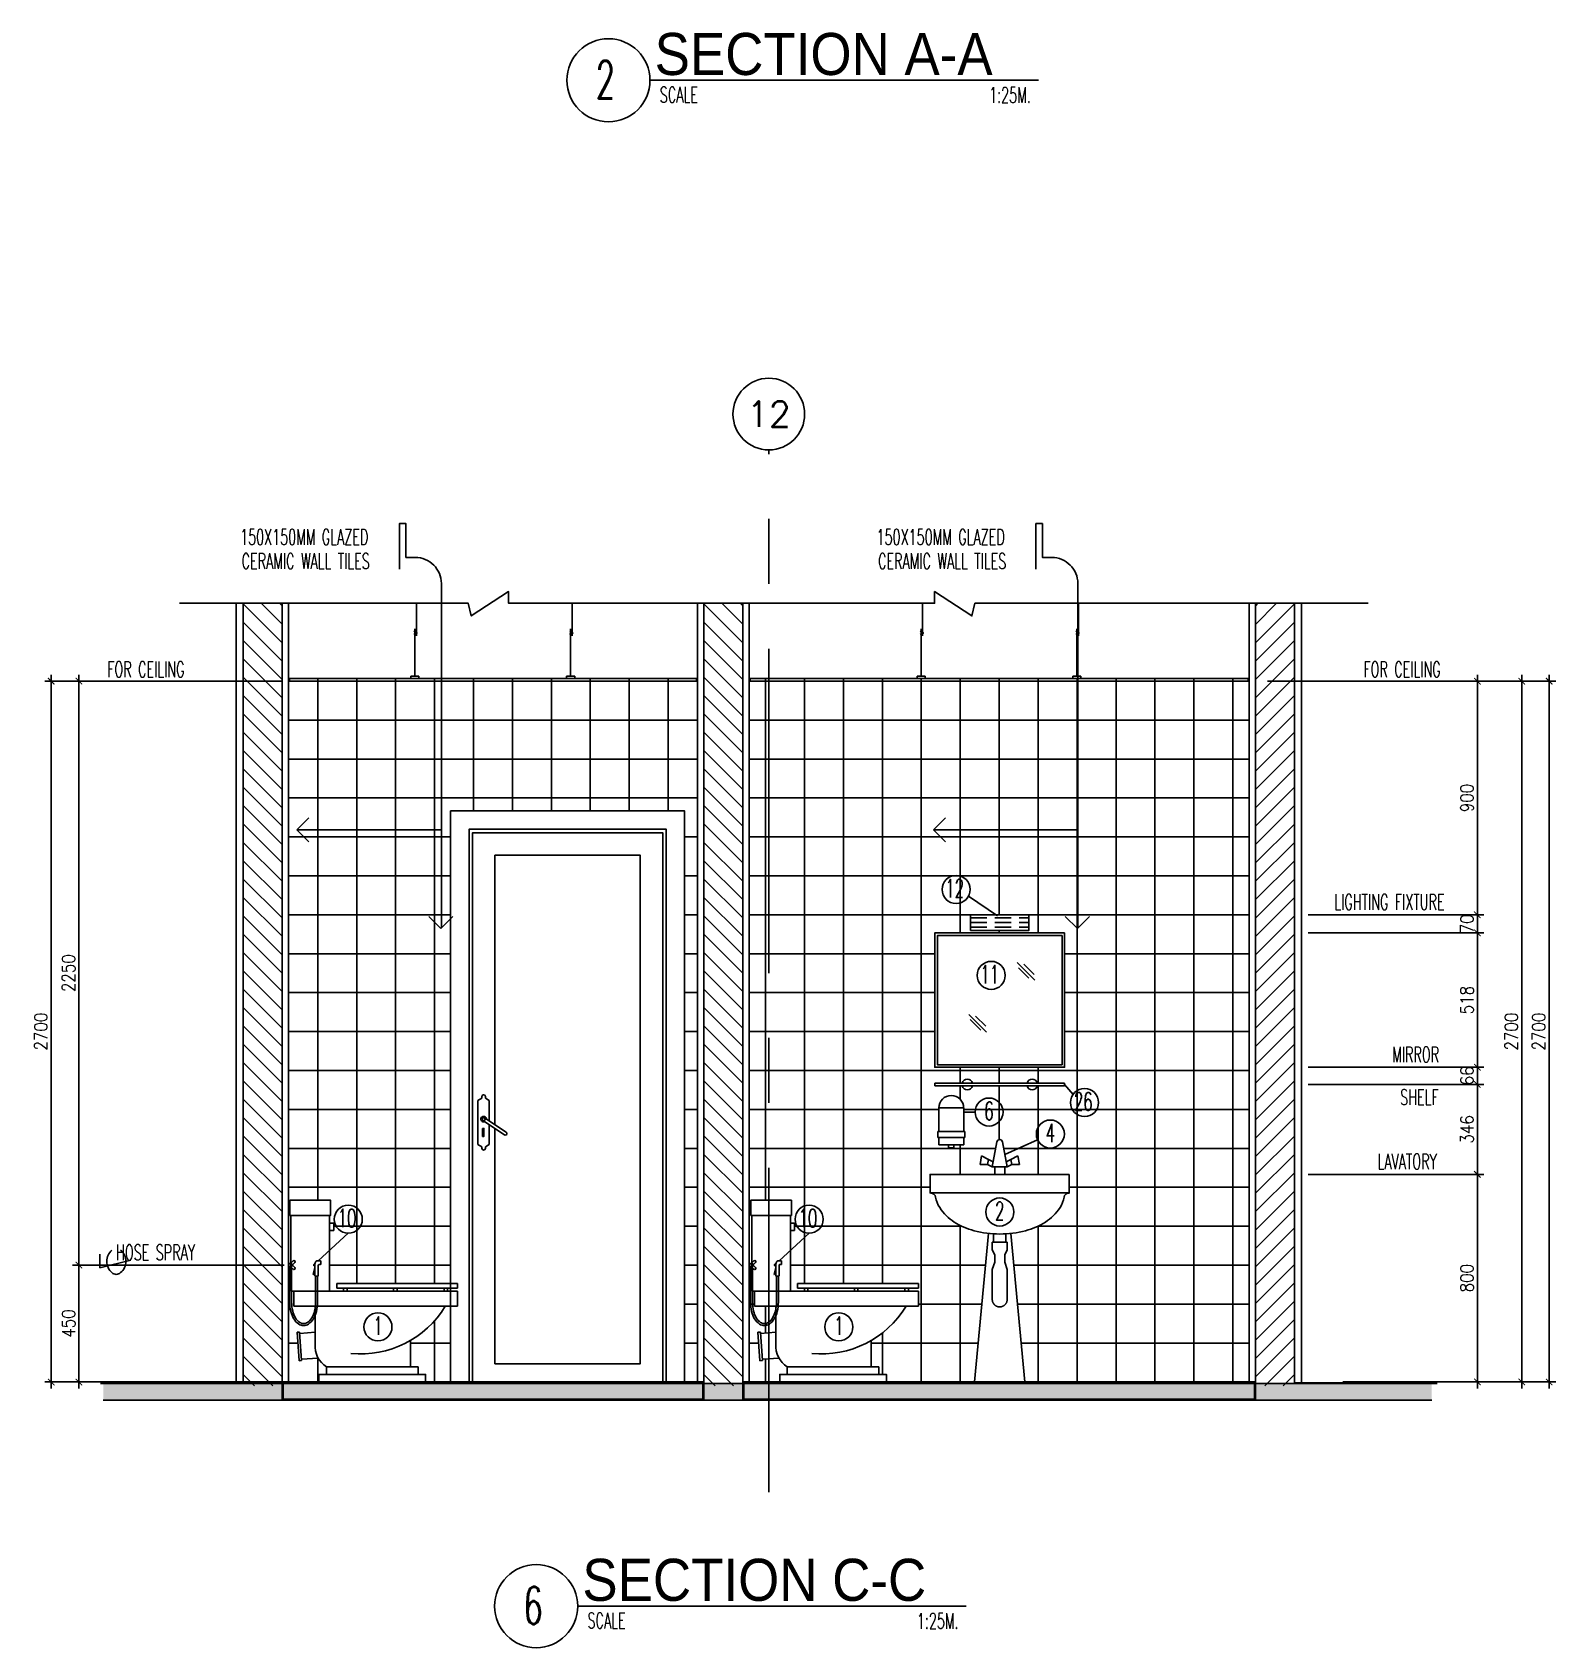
# Model space of a CAD drawing. Extents: x -263967 to -235090, y 196485 to 216410.
# Drawn here: x -256601 to -250733, y 204217 to 210441 of the extents above; entities that cross this region are included whole.
import ezdxf
from ezdxf.enums import TextEntityAlignment as Align

# ---------------------------------------------------------------- set-up
doc = ezdxf.new("R2010")
doc.units = 0
doc.header["$LTSCALE"] = 500
doc.header["$MEASUREMENT"] = 0
doc.linetypes.add('CENTERX2', pattern=[4, 2.5, -0.5, 0.5, -0.5])
doc.linetypes.add('HIDDEN2', pattern=[0.1875, 0.125, -0.0625])
doc.layers.get('0').update_dxf_attribs({"linetype": 'CONTINUOUS'})
doc.layers.get('DEFPOINTS').update_dxf_attribs({"linetype": 'CONTINUOUS'})
for name, color, linetype in [('ARCDIMR', 4, 'CONTINUOUS'), ('AX-CR', 2, 'CONTINUOUS'), ('AX-TXT', 2, 'CONTINUOUS'), ('AXES', 11, 'CENTERX2'), ('Dimout', 4, 'CONTINUOUS'), ('DW', 7, 'CONTINUOUS'), ('ELE', 3, 'CONTINUOUS'), ('ELV', 7, 'CONTINUOUS'), ('FIX', 2, 'CONTINUOUS'), ('HATCH', 8, 'CONTINUOUS'), ('HatchA', 11, 'CONTINUOUS'), ('Plaster', 7, 'CONTINUOUS'), ('SANI', 2, 'CONTINUOUS'), ('Tile', 5, 'CONTINUOUS'), ('TITLE', 1, 'CONTINUOUS'), ('TXT', 2, 'CONTINUOUS'), ('TXT1', 2, 'CONTINUOUS'), ('WALL', 6, 'CONTINUOUS'), ('WallPartition', 2, 'CONTINUOUS'), ('Windows', 9, 'CONTINUOUS')]:
    doc.layers.add(name, color=color, linetype=linetype)
doc.styles.add('DIM', font='simplex.shx', dxfattribs={"width": 0.85})
doc.styles.add('ROMANS', font='romans.shx', dxfattribs={"width": 0.6})
doc.styles.add('TTXT', font='swisse.ttf', dxfattribs={"width": 0.9})
doc.dimstyles.new('DIM1-25', dxfattribs={"dimscale": 25, "dimtxt": 2, "dimasz": 1, "dimexe": 1, "dimexo": 1, "dimgap": 0.6, "dimtad": 1, "dimdec": 0, "dimdsep": 46, "dimtxsty": 'DIM', "dimblk1": 'ARCHTICK', "dimblk2": 'ARCHTICK', "dimsah": 1, "dimcen": 0.09, "dimdle": 1, "dimclrd": 256, "dimclrt": 2, "dimadec": 0, "dimazin": 0, "dimtfac": 1, "dimtdec": 0, "dimtix": 1, "dimtmove": 1, "dimatfit": 3, "dimldrblk": 'ARCHTICK', "dimfxl": 0, "dimtvp": 2, "dimtolj": 1, "dimtzin": 0, "dimarcsym": 0})

# ---------------------------------------------------------------- blocks, each defined once
blk = doc.blocks.new('walling')
at = {"layer": 'ELV'}
blk.add_line((0.1363, -1.1797), (-0.4198, -1.1797), dxfattribs=at)
blk.add_lwpolyline([(-0.025, -0.176), (-0.025, 0), (0, 0), (0, -0.1306), (0.0363, -0.1306, -0.414214), (0.1363, -0.2306), (0.1363, -1.5582)], format="xyb", dxfattribs=at)
at = {"layer": 'WALL'}
for p, q in [((-0.4198, -1.1797), (-0.3736, -1.1334)), ((-0.4198, -1.1797), (-0.3736, -1.2259)), ((0.1345, -1.56), (0.0882, -1.5137)), ((0.1345, -1.56), (0.1808, -1.5137))]:
    blk.add_line(p, q, dxfattribs=at)
at = {"layer": 'TXT', "style": 'ROMANS', "width": 0.6}
for s, p in [('150X150MM GLAZED', (-0.639, -0.0816)), ('CERAMIC WALL TILES', (-0.6331, -0.1746))]:
    blk.add_text(s, height=0.06, dxfattribs=at).set_placement(p)
blk = doc.blocks.new('A$C753C42D5')
at = {"layer": 'SANI', "linetype": 'Continuous'}
for p, q in [((0.1923, 0.8373), (0.1985, 0.8714)), ((0.225, 0.8568), (0.1985, 0.8714)), ((0.2568, 0.9248), (0.2394, 0.8287)), ((0.2968, 0.8287), (0.2793, 0.9248)), ((0.3112, 0.8568), (0.3377, 0.8714)), ((0.3439, 0.8373), (0.3377, 0.8714)), ((0.1923, 0.8373), (0.2215, 0.8373)), ((0.2215, 0.8373), (0.225, 0.8568)), ((0.2394, 0.8287), (0.2215, 0.8373)), ((0.2429, 0.8483), (0.225, 0.8568)), ((0.2968, 0.8287), (0.2394, 0.8287)), ((0.2489, 0.8), (0.2489, 0.8287)), ((0.2872, 0.8), (0.2872, 0.8287)), ((0.2933, 0.8483), (0.3112, 0.8568)), ((0.2968, 0.8287), (0.3147, 0.8373)), ((0.3147, 0.8373), (0.3112, 0.8568)), ((0.3439, 0.8373), (0.3147, 0.8373)), ((0.2252, 0.5724), (0.1713, 0)), ((0.3109, 0.5724), (0.3648, 0))]:
    blk.add_line(p, q, dxfattribs=at)
at = {"layer": 'SANI', "linetype": 'HIDDEN2'}
for p, q in [((0.2441, 0.57), (0.2441, 0.5382)), ((0.292, 0.57), (0.292, 0.5382)), ((0.2968, 0.5382), (0.2394, 0.5382)), ((0.2394, 0.5382), (0.2394, 0.5094)), ((0.2394, 0.5094), (0.2489, 0.4903)), ((0.2872, 0.4903), (0.2968, 0.5094)), ((0.2968, 0.5382), (0.2968, 0.5094)), ((0.2394, 0.4328), (0.2489, 0.4616)), ((0.2489, 0.4903), (0.2489, 0.4616)), ((0.2872, 0.4903), (0.2872, 0.4616)), ((0.2872, 0.4616), (0.2968, 0.4328)), ((0.2394, 0.4328), (0.2394, 0.3179)), ((0.2968, 0.4328), (0.2968, 0.3179))]:
    blk.add_line(p, q, dxfattribs=at)
at = {"layer": 'SANI', "linetype": 'Continuous'}
blk.add_lwpolyline([(0.5362, 0.8), (0.5362, 0.789), (0.5362, 0.7282), (0, 0.7282), (0, 0.789), (0, 0.8)], close=True, dxfattribs=at)
for points in [[(0.5158, 0.7124, -0.107261), (0.5003, 0.6716, -0.107169), (0.4442, 0.6162, -0.077294), (0.3677, 0.5829, -0.06439), (0.2685, 0.57, -0.06439), (0.1694, 0.5829, -0.077294), (0.0929, 0.6162, -0.107169), (0.0368, 0.6716, -0.107938), (0.0212, 0.7126, -0.000994)], [(0.517, 0.7282, -0.000994), (0.517, 0.7278, -0.145509)]]:
    blk.add_lwpolyline(points, format="xyb", dxfattribs=at)
for centre, radius, start, end in [((0.2681, 0.9226), 0.0115, 9.52728, 170.47272), ((0.0024, 0.709), 0.0191, 10.80776, 88.49148), ((0.5347, 0.709), 0.0191, 89.19364, 170.01956)]:
    blk.add_arc(centre, radius, start, end, dxfattribs=at)
at = {"layer": 'SANI', "linetype": 'HIDDEN2'}
blk.add_arc((0.2681, 0.3179), 0.0287, 180, 0, dxfattribs=at)
blk = doc.blocks.new('COMP')
at = {"layer": 'FIX'}
for p, q in [((-0.0411, 0.35), (-0.0411, 0.6416)), ((0.1079, 0.35), (0.1079, 0.6416)), ((-0.0575, 0.6125), (-0.0575, 0.5833)), ((-0.0411, 0.6125), (-0.0575, 0.6125)), ((-0.0575, 0.5833), (-0.0411, 0.5833)), ((-0.5343, 0.3618), (-0.5343, 0.3792)), ((-0.5343, 0.3792), (-0.0685, 0.3792)), ((-0.0685, 0.3792), (-0.0685, 0.3618)), ((-0.5343, 0.3618), (-0.0685, 0.3618)), ((-0.5343, 0.35), (-0.5343, 0.2917)), ((0.1079, 0.35), (-0.5343, 0.35)), ((-0.4959, 0.35), (-0.4959, 0.3618)), ((-0.4825, 0.35), (-0.4825, 0.3618)), ((-0.301, 0.35), (-0.301, 0.3618)), ((-0.2876, 0.35), (-0.2876, 0.3618)), ((-0.1087, 0.35), (-0.1087, 0.3618)), ((-0.0953, 0.35), (-0.0953, 0.3618)), ((0.0971, 0.2917), (0.0971, 0.35)), ((-0.5343, 0.2917), (0.0971, 0.2917)), ((0.0146, 0.1458), (0.0146, 0.2917)), ((0.0146, 0.1914), (0.0738, 0.1873)), ((0.0741, 0.1923), (0.0665, 0.0825)), ((0.0741, 0.1923), (0.0841, 0.1916)), ((0.0841, 0.1916), (0.0765, 0.0818)), ((-0.3528, 0.1603), (-0.3528, 0.0583)), ((0.0027, 0.092), (0.0669, 0.0875)), ((0.0665, 0.0825), (0.0765, 0.0818)), ((-0.382, 0.0583), (-0.0292, 0.0583)), ((-0.382, 0.0292), (-0.382, 0.0583)), ((-0.0292, 0.0583), (-0.0292, 0.0292))]:
    blk.add_line(p, q, dxfattribs=at)
for points in [[(0.1117, 0.6416), (0.1117, 0.7), (-0.0449, 0.7), (-0.0449, 0.6416)], [(0, 0), (0, 0.0292), (-0.4111, 0.0292), (-0.4111, 0)]]:
    blk.add_lwpolyline(points, close=True, dxfattribs=at)
for centre, radius, start, end in [((-0.1594, 0.4916), 0.3837, 211.41144, 275.3446), ((-0.0802, 0.1385), 0.0951, 302.4712, 4.3987)]:
    blk.add_arc(centre, radius, start, end, dxfattribs=at)
blk = doc.blocks.new('_ARCHTICK')
at = {"color": 0, "linetype": 'ByBlock', "const_width": 0.15}
blk.add_lwpolyline([(-0.5, -0.5), (0.5, 0.5)], dxfattribs=at)
blk = doc.blocks.new('*D264')
at = {"layer": 'DEFPOINTS', "color": 0}
for p in [(-256421.9, 205691.4), (-255606.4, 205691.4), (-255614.5, 205241)]:
    blk.add_point(p, dxfattribs=at)
at = {"layer": 'Dimout', "lineweight": -2}
blk.add_line((-256421.9, 205216), (-256421.9, 205716.4), dxfattribs=at)
at = {"layer": 'Dimout', "color": 0, "lineweight": -2}
for p, q in [((-255631.4, 205691.4), (-256446.9, 205691.4)), ((-255639.5, 205241), (-256446.9, 205241))]:
    blk.add_line(p, q, dxfattribs=at)
at = {"layer": 'Dimout', "lineweight": -2, "xscale": 25, "yscale": 25, "zscale": 25}
for p, rotation in [((-256421.9, 205691.4), 90), ((-256421.9, 205241), 270)]:
    blk.add_blockref('_ARCHTICK', p, dxfattribs=dict(at, rotation=rotation))
at = {"layer": 'Dimout', "color": 2, "insert": (-256461.9, 205466.2), "char_height": 50, "attachment_point": 5, "rotation": 90, "style": 'DIM'}
blk.add_mtext('\\A1;450', dxfattribs=at)
blk = doc.blocks.new('*D263')
at = {"layer": 'DEFPOINTS', "color": 0}
for p in [(-256322.9, 207941), (-256528.6, 205241), (-255789.5, 205241)]:
    blk.add_point(p, dxfattribs=at)
at = {"layer": 'Dimout', "color": 0, "lineweight": -2}
for p, q in [((-256347.9, 207941), (-256553.6, 207941)), ((-255814.5, 205241), (-256553.6, 205241))]:
    blk.add_line(p, q, dxfattribs=at)
at = {"layer": 'Dimout', "lineweight": -2}
blk.add_line((-256528.6, 207966), (-256528.6, 205216), dxfattribs=at)
at = {"layer": 'Dimout', "lineweight": -2, "xscale": 25, "yscale": 25, "zscale": 25}
for p, rotation in [((-256528.6, 207941), 90), ((-256528.6, 205241), 270)]:
    blk.add_blockref('_ARCHTICK', p, dxfattribs=dict(at, rotation=rotation))
at = {"layer": 'Dimout', "color": 2, "insert": (-256568.6, 206591), "char_height": 50, "attachment_point": 5, "rotation": 90, "style": 'DIM'}
blk.add_mtext('\\A1;2700', dxfattribs=at)
blk = doc.blocks.new('GAN')
for p, q in [((-0.0212, 0.1644), (-0.0212, 0.29)), ((-0.0155, 0.01), (-0.0155, 0.1918)), ((0, 0.01), (-0.031, 0.01)), ((-0.031, 0.01), (-0.031, 0)), ((0, 0.01), (0, 0))]:
    blk.add_line(p, q)
blk.add_lwpolyline([(-0.0118, 0.184), (-0.024, 0.1754), (-0.0113, 0.1703)])
blk = doc.blocks.new('AXU')
at = {"layer": 'AX-CR'}
blk.add_circle((0, 350), 350, dxfattribs=at)
at = {"layer": 'AX-TXT', "style": 'ROMANS'}
blk.add_attdef('AX', text='', height=250, dxfattribs=at).set_placement((0, 350), align=Align.MIDDLE)
blk = doc.blocks.new('CALO')
for p, q in [((-0.0067, -0.0131), (-0.0219, -0.0221)), ((-0.0219, -0.0221), (-0.0219, -0.1012)), ((-0.0067, -0.0131), (-0.0067, -0.0067)), ((0.0067, -0.0131), (0.0067, -0.0067)), ((0.0067, -0.0131), (0.0219, -0.0221)), ((0.0219, -0.0221), (0.0219, -0.1914)), ((-0.0032, -0.089), (-0.0871, -0.1441)), ((0.0036, -0.0994), (-0.0803, -0.1545)), ((-0.0219, -0.1161), (-0.0219, -0.1914)), ((-0.0067, -0.2004), (-0.0219, -0.1914)), ((-0.0067, -0.2004), (-0.0067, -0.2067)), ((0.0067, -0.2004), (0.0219, -0.1914)), ((0.0067, -0.2004), (0.0067, -0.2067))]:
    blk.add_line(p, q)
blk.add_lwpolyline([(0.004, -0.1297), (-0.0009, -0.1297), (-0.0009, -0.1605), (0.004, -0.1605)], close=True)
blk.add_circle((0, -0.0943), 0.00622)
for centre, radius, start, end in [((0, -0.0067), 0.00674, 0, 180), ((0, -0.0943), 0.0107, 248.65552, 177.92469), ((-0.0837, -0.1493), 0.00621, 123.29011, 303.29011), ((0, -0.2067), 0.00674, 180, 0)]:
    blk.add_arc(centre, radius, start, end)
blk = doc.blocks.new('A$C03B742BD')
at = {"layer": 'SANI'}
for p, q in [((0.003, 0.25), (0.01, 0.25)), ((0.1155, 0.2404), (0.1067, 0.2492)), ((0, 0.238), (0, 0.247)), ((0.003, 0.235), (0.007, 0.235)), ((0.01, 0.192), (0.01, 0.232)), ((0.012, 0.19), (0.0205, 0.19)), ((0.0225, 0.192), (0.0225, 0.2375)), ((0.0225, 0.221), (0.0291, 0.197)), ((0.0225, 0.2172), (0.0282, 0.1967)), ((0.1091, 0.234), (0.1003, 0.2428)), ((0.1091, 0.2324), (0.1003, 0.2237)), ((0.1155, 0.2261), (0.1067, 0.2173))]:
    blk.add_line(p, q, dxfattribs=at)
for points in [[(0.12, 0.2271), (0.12, 0.09, -0.060702), (0.1156, 0.0539, -0.074102), (0.1043, 0.0264, -0.106911), (0.0852, 0.0059, -0.152771), (0.0663, 0, -0.152771), (0.0473, 0.0059, -0.106911), (0.0282, 0.0264, -0.074102), (0.0169, 0.0539, -0.060702), (0.0125, 0.09), (0.0125, 0.19)], [(0.1125, 0.2231), (0.1125, 0.09, -0.060702), (0.1083, 0.0557, -0.074102), (0.0978, 0.0302, -0.106911), (0.0809, 0.0121, -0.152771), (0.0663, 0.0075, -0.152771), (0.0516, 0.0121, -0.106911), (0.0347, 0.0302, -0.074102), (0.0242, 0.0557, -0.060702), (0.02, 0.09), (0.02, 0.19)], [(0.0225, 0.2283, 0.064258), (0.0248, 0.2292, 0.106392), (0.0269, 0.2311, 0.159292), (0.0277, 0.2335, 0.159292), (0.0269, 0.236, 0.106392), (0.0248, 0.2379, 0.066222), (0.0224, 0.2388, 0.057624)], [(0.0225, 0.2303, 0.046557), (0.0238, 0.2309, 0.106392), (0.0253, 0.2323, 0.159292), (0.0257, 0.2335, 0.159292), (0.0253, 0.2348, 0.106392), (0.0238, 0.2362, 0.046557), (0.0225, 0.2367, 0.057624)]]:
    blk.add_lwpolyline(points, format="xyb", dxfattribs=at)
blk.add_circle((0.1163, 0.2332), 0.0072, dxfattribs=at)
for centre, radius, start, end in [((0.003, 0.247), 0.003, 90, 180), ((0.01, 0.2375), 0.0125, 0, 90), ((0.1035, 0.246), 0.0045, 45, 225), ((0.003, 0.238), 0.003, 180, 270), ((0.007, 0.232), 0.003, 0, 90), ((0.012, 0.192), 0.002, 180, 270), ((0.0205, 0.192), 0.002, 270, 0), ((0.0286, 0.1968), 0.0005, 194.53893, 16.23807), ((0.1035, 0.2205), 0.0045, 135, 315)]:
    blk.add_arc(centre, radius, start, end, dxfattribs=at)
blk = doc.blocks.new('SCNTR', base_point=(3632.66, 549.66))
for q in [(3633.89, 554.57), (3636.1, 543.44)]:
    blk.add_line((3631.12, 543.44), q)
for centre, radius, start, end in [((3630.8, 549.38), 1.99, 133.30843, 182.47887), ((3633.47, 547.5), 5.23, 39.48835, 140.51165), ((3630.8, 549.21), 1.99, 177.52113, 226.69157), ((3633.47, 551.09), 5.23, 219.48835, 320.51165)]:
    blk.add_arc(centre, radius, start, end)
blk = doc.blocks.new('*D262')
at = {"layer": 'DEFPOINTS', "color": 0}
for p in [(-256421.9, 207941), (-255614.5, 207941), (-255606.4, 205691.4)]:
    blk.add_point(p, dxfattribs=at)
at = {"layer": 'Dimout', "color": 0, "lineweight": -2}
for p, q in [((-255639.5, 207941), (-256446.9, 207941)), ((-255631.4, 205691.4), (-256446.9, 205691.4))]:
    blk.add_line(p, q, dxfattribs=at)
at = {"layer": 'Dimout', "lineweight": -2}
blk.add_line((-256421.9, 205666.4), (-256421.9, 207966), dxfattribs=at)
at = {"layer": 'Dimout', "lineweight": -2, "xscale": 25, "yscale": 25, "zscale": 25}
for p, rotation in [((-256421.9, 207941), 90), ((-256421.9, 205691.4), 270)]:
    blk.add_blockref('_ARCHTICK', p, dxfattribs=dict(at, rotation=rotation))
at = {"layer": 'Dimout', "color": 2, "insert": (-256461.9, 206816.2), "char_height": 50, "attachment_point": 5, "rotation": 90, "style": 'DIM'}
blk.add_mtext('\\A1;2250', dxfattribs=at)
blk = doc.blocks.new('*D250')
at = {"layer": 'DEFPOINTS', "color": 0}
for p in [(-251712.5, 206041), (-251035.2, 206041), (-251578.2, 205241)]:
    blk.add_point(p, dxfattribs=at)
at = {"layer": 'Dimout', "color": 0, "lineweight": -2}
for p, q in [((-251687.5, 206041), (-251010.2, 206041)), ((-251553.2, 205241), (-251010.2, 205241))]:
    blk.add_line(p, q, dxfattribs=at)
at = {"layer": 'Dimout', "lineweight": -2}
blk.add_line((-251035.2, 205216), (-251035.2, 206066), dxfattribs=at)
at = {"layer": 'Dimout', "lineweight": -2, "xscale": 25, "yscale": 25, "zscale": 25}
for p, rotation in [((-251035.2, 206041), 90), ((-251035.2, 205241), 270)]:
    blk.add_blockref('_ARCHTICK', p, dxfattribs=dict(at, rotation=rotation))
at = {"layer": 'Dimout', "color": 2, "insert": (-251075.2, 205641), "char_height": 50, "attachment_point": 5, "rotation": 90, "style": 'DIM'}
blk.add_mtext('\\A1;800', dxfattribs=at)
blk = doc.blocks.new('*D249')
at = {"layer": 'DEFPOINTS', "color": 0}
for p in [(-250864.3, 207941), (-250864.3, 205241), (-250758.5, 205241)]:
    blk.add_point(p, dxfattribs=at)
at = {"layer": 'Dimout', "color": 0, "lineweight": -2}
for p, q in [((-250839.3, 207941), (-250733.5, 207941)), ((-250839.3, 205241), (-250733.5, 205241))]:
    blk.add_line(p, q, dxfattribs=at)
at = {"layer": 'Dimout', "lineweight": -2}
blk.add_line((-250758.5, 207966), (-250758.5, 205216), dxfattribs=at)
at = {"layer": 'Dimout', "lineweight": -2, "xscale": 25, "yscale": 25, "zscale": 25}
for p, rotation in [((-250758.5, 207941), 90), ((-250758.5, 205241), 270)]:
    blk.add_blockref('_ARCHTICK', p, dxfattribs=dict(at, rotation=rotation))
at = {"layer": 'Dimout', "color": 2, "insert": (-250798.5, 206591), "char_height": 50, "attachment_point": 5, "rotation": 90, "style": 'DIM'}
blk.add_mtext('\\A1;2700', dxfattribs=at)
blk = doc.blocks.new('*D248')
at = {"layer": 'DEFPOINTS', "color": 0}
for p in [(-251868.6, 207941), (-250864.3, 207941), (-251578.2, 205241)]:
    blk.add_point(p, dxfattribs=at)
at = {"layer": 'Dimout', "color": 0, "lineweight": -2}
for p, q in [((-251843.6, 207941), (-250839.3, 207941)), ((-251553.2, 205241), (-250839.3, 205241))]:
    blk.add_line(p, q, dxfattribs=at)
at = {"layer": 'Dimout', "lineweight": -2}
blk.add_line((-250864.3, 205216), (-250864.3, 207966), dxfattribs=at)
at = {"layer": 'Dimout', "lineweight": -2, "xscale": 25, "yscale": 25, "zscale": 25}
for p, rotation in [((-250864.3, 207941), 90), ((-250864.3, 205241), 270)]:
    blk.add_blockref('_ARCHTICK', p, dxfattribs=dict(at, rotation=rotation))
at = {"layer": 'Dimout', "color": 2, "insert": (-250904.3, 206591), "char_height": 50, "attachment_point": 5, "rotation": 90, "style": 'DIM'}
blk.add_mtext('\\A1;2700', dxfattribs=at)
blk = doc.blocks.new('*D247')
at = {"layer": 'DEFPOINTS', "color": 0}
for p in [(-251712.5, 206971), (-251035.2, 206971), (-251712.5, 206453.3)]:
    blk.add_point(p, dxfattribs=at)
at = {"layer": 'Dimout', "color": 0, "lineweight": -2}
for p, q in [((-251687.5, 206971), (-251010.2, 206971)), ((-251687.5, 206453.3), (-251010.2, 206453.3))]:
    blk.add_line(p, q, dxfattribs=at)
at = {"layer": 'Dimout', "lineweight": -2}
blk.add_line((-251035.2, 206428.3), (-251035.2, 206996), dxfattribs=at)
at = {"layer": 'Dimout', "lineweight": -2, "xscale": 25, "yscale": 25, "zscale": 25}
for p, rotation in [((-251035.2, 206971), 90), ((-251035.2, 206453.3), 270)]:
    blk.add_blockref('_ARCHTICK', p, dxfattribs=dict(at, rotation=rotation))
at = {"layer": 'Dimout', "color": 2, "insert": (-251075.2, 206712.2), "char_height": 50, "attachment_point": 5, "rotation": 90, "style": 'DIM'}
blk.add_mtext('\\A1;518', dxfattribs=at)
blk = doc.blocks.new('*D246')
at = {"layer": 'DEFPOINTS', "color": 0}
for p in [(-251712.5, 206453.3), (-251035.2, 206453.3), (-251712.5, 206387.4)]:
    blk.add_point(p, dxfattribs=at)
at = {"layer": 'Dimout', "color": 0, "lineweight": -2}
for p, q in [((-251687.5, 206453.3), (-251010.2, 206453.3)), ((-251687.5, 206387.4), (-251010.2, 206387.4))]:
    blk.add_line(p, q, dxfattribs=at)
at = {"layer": 'Dimout', "lineweight": -2}
for p, q in [((-251035.2, 206453.3), (-251035.2, 206478.3)), ((-251035.2, 206387.4), (-251035.2, 206453.3)), ((-251035.2, 206387.4), (-251035.2, 206362.4))]:
    blk.add_line(p, q, dxfattribs=at)
at = {"layer": 'Dimout', "lineweight": -2, "xscale": 25, "yscale": 25, "zscale": 25}
for p, rotation in [((-251035.2, 206453.3), 270), ((-251035.2, 206387.4), 90)]:
    blk.add_blockref('_ARCHTICK', p, dxfattribs=dict(at, rotation=rotation))
at = {"layer": 'Dimout', "color": 2, "insert": (-251075.2, 206420.4), "char_height": 50, "attachment_point": 5, "rotation": 90, "style": 'DIM'}
blk.add_mtext('\\A1;66', dxfattribs=at)
blk = doc.blocks.new('*D245')
at = {"layer": 'DEFPOINTS', "color": 0}
for p in [(-251712.5, 206387.4), (-251035.2, 206387.4), (-251712.5, 206041)]:
    blk.add_point(p, dxfattribs=at)
at = {"layer": 'Dimout', "color": 0, "lineweight": -2}
for p, q in [((-251687.5, 206387.4), (-251010.2, 206387.4)), ((-251687.5, 206041), (-251010.2, 206041))]:
    blk.add_line(p, q, dxfattribs=at)
at = {"layer": 'Dimout', "lineweight": -2}
blk.add_line((-251035.2, 206016), (-251035.2, 206412.4), dxfattribs=at)
at = {"layer": 'Dimout', "lineweight": -2, "xscale": 25, "yscale": 25, "zscale": 25}
for p, rotation in [((-251035.2, 206387.4), 90), ((-251035.2, 206041), 270)]:
    blk.add_blockref('_ARCHTICK', p, dxfattribs=dict(at, rotation=rotation))
at = {"layer": 'Dimout', "color": 2, "insert": (-251075.2, 206214.2), "char_height": 50, "attachment_point": 5, "rotation": 90, "style": 'DIM'}
blk.add_mtext('\\A1;346', dxfattribs=at)
blk = doc.blocks.new('*D244')
at = {"layer": 'DEFPOINTS', "color": 0}
for p in [(-251712.5, 207041), (-251035.2, 207041), (-251712.5, 206971)]:
    blk.add_point(p, dxfattribs=at)
at = {"layer": 'Dimout', "lineweight": -2}
for p, q in [((-251035.2, 207041), (-251035.2, 207066)), ((-251035.2, 206971), (-251035.2, 207041)), ((-251035.2, 206971), (-251035.2, 206946))]:
    blk.add_line(p, q, dxfattribs=at)
at = {"layer": 'Dimout', "color": 0, "lineweight": -2}
for p, q in [((-251687.5, 207041), (-251010.2, 207041)), ((-251687.5, 206971), (-251010.2, 206971))]:
    blk.add_line(p, q, dxfattribs=at)
at = {"layer": 'Dimout', "lineweight": -2, "xscale": 25, "yscale": 25, "zscale": 25}
for p, rotation in [((-251035.2, 207041), 270), ((-251035.2, 206971), 90)]:
    blk.add_blockref('_ARCHTICK', p, dxfattribs=dict(at, rotation=rotation))
at = {"layer": 'Dimout', "color": 2, "insert": (-251075.2, 207006), "char_height": 50, "attachment_point": 5, "rotation": 90, "style": 'DIM'}
blk.add_mtext('\\A1;70', dxfattribs=at)
blk = doc.blocks.new('*D243')
at = {"layer": 'DEFPOINTS', "color": 0}
for p in [(-251868.6, 207941), (-251035.2, 207941), (-251712.5, 207041)]:
    blk.add_point(p, dxfattribs=at)
at = {"layer": 'Dimout', "color": 0, "lineweight": -2}
for p, q in [((-251843.6, 207941), (-251010.2, 207941)), ((-251687.5, 207041), (-251010.2, 207041))]:
    blk.add_line(p, q, dxfattribs=at)
at = {"layer": 'Dimout', "lineweight": -2}
blk.add_line((-251035.2, 207016), (-251035.2, 207966), dxfattribs=at)
at = {"layer": 'Dimout', "lineweight": -2, "xscale": 25, "yscale": 25, "zscale": 25}
for p, rotation in [((-251035.2, 207941), 90), ((-251035.2, 207041), 270)]:
    blk.add_blockref('_ARCHTICK', p, dxfattribs=dict(at, rotation=rotation))
at = {"layer": 'Dimout', "color": 2, "insert": (-251075.2, 207491), "char_height": 50, "attachment_point": 5, "rotation": 90, "style": 'DIM'}
blk.add_mtext('\\A1;900', dxfattribs=at)

msp = doc.modelspace()

# ---------------------------------------------------------------- hatches: boundary and pattern name
at = {"layer": 'HatchA'}
h = msp.add_hatch(dxfattribs=at)
h.set_pattern_fill('ANSI31', color=256, scale=400, style=0)
h.set_pattern_definition([(135, (-463507.11, 4774.325), (35.355339, 35.355339), [])])
h.paths.add_polyline_path([(-255789.5, 208241), (-255639.5, 208241), (-255639.5, 205226), (-255789.5, 205226)])
h = msp.add_hatch(dxfattribs=at)
h.set_pattern_fill('ANSI31', color=256, scale=400, style=0)
h.set_pattern_definition([(135, (-461732.11, 4774.325), (35.355339, 35.355339), [])])
h.paths.add_polyline_path([(-254014.5, 208241), (-253864.5, 208241), (-253864.5, 205226), (-254014.5, 205226)])
h = msp.add_hatch(dxfattribs=at)
h.set_pattern_fill('ANSI31', color=256, scale=400, style=0)
h.set_pattern_definition([(45, (-44021.845, 4774.325), (-35.355339, 35.355339), [])])
h.paths.add_polyline_path([(-251739.5, 208241), (-251889.5, 208241), (-251889.5, 205226), (-251739.5, 205226)])
at = {"layer": 'Windows'}
h = msp.add_hatch(dxfattribs=at)
h.set_pattern_fill('AR-SAND', color=256, scale=25, style=0)
h.set_pattern_definition([(37.5, (-754.01, 0), (-1.574834, 48.170594), [0, -38, 0, -42.5, 0, -40.625]), (7.5, (-754.01, 0), (44.244418, 70.553652), [0, -20.5, 0, -34.25, 0, -13.125]), (327.5, (-784.76, 0), (77.8535465, 0.1414763), [0, -12.5, 0, -45, 0, -58.75]), (317.5, (-784.76, 0), (75.153165, 21.941889), [0, -6.25, 0, -29.5, 0, -33.75])])
h.paths.add_polyline_path([(-255639.5, 205235), (-256327.9, 205235), (-256327.9, 205171), (-255639.5, 205171)])
h.paths.add_polyline_path([(-254018.5, 205235), (-255635.5, 205235), (-255635.5, 205175), (-254018.5, 205175)])
h.paths.add_polyline_path([(-253864.5, 205235), (-254014.5, 205235), (-254014.5, 205171), (-253864.5, 205171)])
h.paths.add_polyline_path([(-253764.5, 205235), (-253860.5, 205235), (-253860.5, 205175), (-253764.5, 205175)])
h.paths.add_polyline_path([(-251893.5, 205235), (-253764.5, 205235), (-253764.5, 205175), (-251893.5, 205175)])
h.paths.add_polyline_path([(-251210.8, 205235), (-251889.5, 205235), (-251889.5, 205171), (-251210.8, 205171)])

# ---------------------------------------------------------------- linework, layer by layer
for p, q in [((-255610.7, 207951), (-254043.2, 207951)), ((-251918.2, 207951), (-253835.7, 207951))]:
    msp.add_line(p, q)
at = {"layer": 'AXES'}
msp.add_line((-253764.5, 204816.3), (-253764.5, 208832.1), dxfattribs=at)
at = {"layer": 'DW'}
for p, q in [((-252995.8, 207112.4), (-252883.7, 207036.6)), ((-252625, 206387.4), (-252592.5, 206348.7)), ((-253013.8, 206281.1), (-252970, 206281.1)), ((-252855, 206117.8), (-252729.2, 206174.2))]:
    msp.add_line(p, q, dxfattribs=at)
at = {"layer": 'ELE'}
for points in [[(-253946.4, 208241), (-254767.1, 208241), (-254767.1, 208286.2), (-254910.6, 208192.8), (-254922.4, 208241), (-254922.4, 208241), (-256034.3, 208241)], [(-253946.4, 208241), (-253125.7, 208241), (-253125.7, 208286.2), (-252982.3, 208192.8), (-252970.4, 208241), (-252970.4, 208241), (-251455.8, 208241)]]:
    msp.add_lwpolyline(points, dxfattribs=at)
at = {"layer": 'FIX'}
for p, q in [((-252740.3, 206789), (-252807.9, 206856.7)), ((-252762.4, 206796.4), (-252803, 206837)), ((-252742.7, 206811.2), (-252782.1, 206850.5)), ((-252925.9, 206589.3), (-252993.5, 206656.9)), ((-252948, 206596.7), (-252988.6, 206637.3)), ((-252928.3, 206611.4), (-252967.7, 206650.8))]:
    msp.add_line(p, q, dxfattribs=at)
at = {"layer": 'FIX', "color": 2}
for p, q in [((-252625, 206392.8), (-253125, 206392.8)), ((-253125, 206382), (-253125, 206392.8)), ((-252625, 206382), (-253125, 206382)), ((-252625, 206382), (-252625, 206392.8)), ((-255384.3, 205814.1), (-255500.1, 205708.2)), ((-253609.3, 205814.1), (-253725.1, 205708.2))]:
    msp.add_line(p, q, dxfattribs=at)
for points in [[(-252625, 206971), (-252625, 206453.3), (-253125, 206453.3), (-253125, 206971)], [(-252635, 206961), (-252635, 206463.3), (-253115, 206463.3), (-253115, 206961)]]:
    msp.add_lwpolyline(points, close=True, dxfattribs=at)
for centre in [(-253043, 207138.5), (-252907.8, 206807.5), (-252916, 206281.1), (-252548.4, 206317.6), (-252679.9, 206196.3), (-252874.7, 205895.9), (-255384.3, 205868.1), (-253609.3, 205868.1), (-255270, 205453.2), (-253495, 205453.2)]:
    msp.add_circle(centre, 54, dxfattribs=at)
for centre, start, end in [((-253000, 206387.4), 15.20227, 164.79773), ((-253000, 206387.4), 195.20227, 344.79773), ((-252750, 206387.4), 15.20227, 164.79773), ((-252750, 206387.4), 195.20227, 344.79773)]:
    msp.add_arc(centre, 20.6, start, end, dxfattribs=at)
at = {"layer": 'HATCH', "linetype": 'HIDDEN2'}
for p, q in [((-252987.5, 207029), (-252762.5, 207029)), ((-252987.5, 207011), (-252762.5, 207011)), ((-252987.5, 206993), (-252762.5, 206993))]:
    msp.add_line(p, q, dxfattribs=at)
at = {"layer": 'Plaster'}
for p, q in [((-255816.5, 208241), (-255816.5, 205241)), ((-255614.5, 208241), (-255614.5, 205241)), ((-254039.5, 208241), (-254039.5, 205241)), ((-253839.5, 208241), (-253839.5, 205241)), ((-251914.5, 208241), (-251914.5, 205241)), ((-251712.5, 208241), (-251712.5, 205241)), ((-255610.7, 207951), (-255610.7, 207941)), ((-255610.7, 207951), (-255610.7, 207941)), ((-254043.2, 207951), (-254043.2, 207941)), ((-254043.2, 207951), (-254043.2, 207941)), ((-253835.7, 207951), (-253835.7, 207941)), ((-253835.7, 207951), (-253835.7, 207941)), ((-251918.2, 207951), (-251918.2, 207941)), ((-251918.2, 207951), (-251918.2, 207941)), ((-256338.3, 205238), (-255789.5, 205238)), ((-254014.5, 205241), (-255639.5, 205241)), ((-254014.5, 205235), (-255639.5, 205235)), ((-253864.5, 205241), (-251889.5, 205241)), ((-253864.5, 205235), (-251889.5, 205235)), ((-251190.6, 205238), (-251739.5, 205238))]:
    msp.add_line(p, q, dxfattribs=at)
at = {"layer": 'SANI', "color": 6}
for p, q in [((-254222.2, 210256.1), (-252726, 210256.1)), ((-254500.5, 204377.3), (-253004.4, 204377.3))]:
    msp.add_line(p, q, dxfattribs=at)
at = {"layer": 'SANI'}
for p, q in [((-252742.4, 206971), (-252724.3, 206971)), ((-253109.7, 206296.7), (-253109.7, 206205.7)), ((-253013.8, 206296.7), (-253109.7, 206296.7)), ((-253013.8, 206296.7), (-253013.8, 206205.7)), ((-253113.6, 206205.7), (-253113.6, 206182.6)), ((-253010, 206205.7), (-253113.6, 206205.7)), ((-253010, 206205.7), (-253010, 206182.6)), ((-253010, 206182.6), (-253113.6, 206182.6)), ((-253109.7, 206182.6), (-253109.7, 206154.3)), ((-253013.8, 206154.3), (-253109.7, 206154.3)), ((-253072.3, 206154.3), (-253072.3, 206142.8)), ((-253051.2, 206142.8), (-253072.3, 206142.8)), ((-253051.2, 206154.3), (-253051.2, 206142.8)), ((-253013.8, 206182.6), (-253013.8, 206154.3))]:
    msp.add_line(p, q, dxfattribs=at)
msp.add_lwpolyline([(-252987.5, 206981), (-252762.5, 206981), (-252762.5, 207041), (-252987.5, 207041)], close=True, dxfattribs=at)
msp.add_arc((-253061.8, 206296.7), 47.9, 0, 180, dxfattribs=at)
at = {"layer": 'Tile'}
for p, q in [((-254039.5, 207941), (-255614.5, 207941)), ((-255502, 207951), (-255502, 205941)), ((-255352, 207951), (-255352, 205620.2)), ((-255202, 207951), (-255202, 205620.2)), ((-255052, 207951), (-255052, 205620.2)), ((-254902, 207951), (-254902, 207441)), ((-254752, 207951), (-254752, 207441)), ((-254602, 207951), (-254602, 207441)), ((-254452, 207951), (-254452, 207441)), ((-254302, 207951), (-254302, 207441)), ((-254152, 207951), (-254152, 207441)), ((-253839.5, 207941), (-251914.5, 207941)), ((-253777, 207951), (-253777, 205941)), ((-253627, 207951), (-253627, 205620.2)), ((-253477, 207951), (-253477, 205620.2)), ((-253327, 207951), (-253327, 205620.2)), ((-253177, 207951), (-253177, 205241)), ((-253027, 207951), (-253027, 206971)), ((-252877, 207951), (-252877, 207041)), ((-252727, 207951), (-252727, 206971)), ((-252577, 207951), (-252577, 205241)), ((-252427, 207951), (-252427, 205241)), ((-252277, 207951), (-252277, 205241)), ((-252127, 207951), (-252127, 205241)), ((-251977, 207951), (-251977, 205241)), ((-254039.5, 207791), (-255614.5, 207791)), ((-253839.5, 207791), (-251914.5, 207791)), ((-254039.5, 207641), (-255614.5, 207641)), ((-253839.5, 207641), (-251914.5, 207641)), ((-254039.5, 207491), (-255614.5, 207491)), ((-253839.5, 207491), (-251914.5, 207491)), ((-254989.2, 207341), (-255614.5, 207341)), ((-254039.5, 207341), (-254089.5, 207341)), ((-253839.5, 207341), (-251914.5, 207341)), ((-254989.2, 207191), (-255614.5, 207191)), ((-254039.5, 207191), (-254089.5, 207191)), ((-253839.5, 207191), (-251914.5, 207191)), ((-254989.2, 207041), (-255614.5, 207041)), ((-254039.5, 207041), (-254089.5, 207041)), ((-253839.5, 207041), (-251914.5, 207041)), ((-252877, 206981), (-252877, 206971)), ((-254989.2, 206891), (-255614.5, 206891)), ((-254039.5, 206891), (-254089.5, 206891)), ((-253839.5, 206891), (-253125, 206891)), ((-252625, 206891), (-251914.5, 206891)), ((-254989.2, 206741), (-255614.5, 206741)), ((-254039.5, 206741), (-254089.5, 206741)), ((-253839.5, 206741), (-253125, 206741)), ((-252625, 206741), (-251914.5, 206741)), ((-254989.2, 206591), (-255614.5, 206591)), ((-254039.5, 206591), (-254089.5, 206591)), ((-253839.5, 206591), (-253125, 206591)), ((-252625, 206591), (-251914.5, 206591)), ((-253027, 206453.3), (-253027, 206392.8)), ((-252877, 206453.3), (-252877, 206392.8)), ((-252727, 206453.3), (-252727, 206392.8)), ((-254989.2, 206441), (-255614.5, 206441)), ((-254039.5, 206441), (-254089.5, 206441)), ((-253839.5, 206441), (-251914.5, 206441)), ((-253027, 206382), (-253027, 206329.6)), ((-252877, 206382), (-252877, 206174.9)), ((-252727, 206382), (-252727, 206041)), ((-254989.2, 206291), (-255614.5, 206291)), ((-254039.5, 206291), (-254089.5, 206291)), ((-253839.5, 206291), (-253109.7, 206291)), ((-253013.8, 206291), (-251914.5, 206291)), ((-254989.2, 206141), (-255614.5, 206141)), ((-254039.5, 206141), (-254089.5, 206141)), ((-253839.5, 206141), (-252890.7, 206141)), ((-253027, 206154.3), (-253027, 206041)), ((-252859.2, 206141), (-251914.5, 206141)), ((-254989.2, 205991), (-255614.5, 205991)), ((-254039.5, 205991), (-254089.5, 205991)), ((-253839.5, 205991), (-253143.1, 205991)), ((-252606.9, 205991), (-251914.5, 205991)), ((-254989.2, 205841), (-255440, 205841)), ((-254039.5, 205841), (-254089.5, 205841)), ((-253665, 205841), (-253020.7, 205841)), ((-253027, 205844.1), (-253027, 205241)), ((-252728.3, 205841), (-251914.5, 205841)), ((-252727, 205841.6), (-252727, 205241)), ((-254989.2, 205691), (-255456.4, 205691)), ((-254039.5, 205691), (-254089.5, 205691)), ((-253681.4, 205691), (-252929.4, 205691)), ((-252820.6, 205691), (-251914.5, 205691)), ((-254039.5, 205541), (-254089.5, 205541)), ((-253839.5, 205541), (-253819.6, 205541)), ((-253777, 205532.7), (-253777, 205429.6)), ((-253188.2, 205541), (-252943.5, 205541)), ((-252806.5, 205541), (-251914.5, 205541)), ((-255052, 205477.1), (-255052, 205241)), ((-255578.7, 205391), (-255614.5, 205391)), ((-254989.2, 205391), (-255144.7, 205391)), ((-254039.5, 205391), (-254089.5, 205391)), ((-253839.5, 205391), (-253803.7, 205391)), ((-253369.7, 205391), (-252957.6, 205391)), ((-253327, 205430.3), (-253327, 205270.2)), ((-252792.3, 205391), (-251914.5, 205391)), ((-255502, 205336.4), (-255502, 205241)), ((-253777, 205329.4), (-253777, 205241))]:
    msp.add_line(p, q, dxfattribs=at)
at = {"layer": 'TITLE', "color": 6}
for centre in [(-254382.2, 210256.1), (-254660.5, 204377.3)]:
    msp.add_circle(centre, 160, dxfattribs=at)
at = {"layer": 'WALL'}
for p, q in [((-255789.5, 208241), (-255789.5, 205235)), ((-255639.5, 208241), (-255639.5, 205171)), ((-254014.5, 208241), (-254014.5, 205171)), ((-253864.5, 208241), (-253864.5, 205171)), ((-251889.5, 208241), (-251889.5, 205171)), ((-251739.5, 208241), (-251739.5, 205235)), ((-256338.3, 205235), (-255639.5, 205235)), ((-255635.5, 205235), (-255635.5, 205175)), ((-254018.5, 205235), (-254018.5, 205175)), ((-254014.5, 205235), (-253864.5, 205235)), ((-253860.5, 205235), (-253860.5, 205175)), ((-251893.5, 205235), (-251893.5, 205175)), ((-251190.6, 205235), (-251889.5, 205235)), ((-256327.9, 205171), (-251210.8, 205171)), ((-255635.5, 205175), (-254018.5, 205175)), ((-253860.5, 205175), (-251893.5, 205175))]:
    msp.add_line(p, q, dxfattribs=at)
at = {"layer": 'WallPartition', "linetype": 'HIDDEN2', "const_width": 2}
for points in [[(-255637.5, 205235), (-255637.5, 205173), (-254016.5, 205173), (-254016.5, 205235)], [(-251891.4, 205235), (-251891.4, 205173), (-253862.5, 205173), (-253862.5, 205235)]]:
    msp.add_lwpolyline(points, dxfattribs=at)
at = {"layer": 'Windows'}
msp.add_line((-252971.7, 205241), (-252778.2, 205241), dxfattribs=at)
msp.add_lwpolyline([(-254990, 207441), (-254088.8, 207441), (-254088.8, 205241), (-254990, 205241)], close=True, dxfattribs=at)
for points in [[(-254919.3, 205241), (-254919.3, 207370.3), (-254159.5, 207370.3), (-254159.5, 205241)], [(-254905.8, 205241), (-254905.8, 207356.8), (-254172.9, 207356.8), (-254172.9, 205241)], [(-254819.3, 206232.1), (-254819.3, 207270.3), (-254259.5, 207270.3), (-254259.5, 205311), (-254819.3, 205311), (-254819.3, 206217.3)]]:
    msp.add_lwpolyline(points, dxfattribs=at)

# ---------------------------------------------------------------- block references
at = {"xscale": -1000, "yscale": 1000, "zscale": 1000}
for name, p in [('GAN', (-255143.2, 207951)), ('GAN', (-254543.2, 207951)), ('GAN', (-253193.2, 207951)), ('GAN', (-252593.2, 207951)), ('CALO', (-254863, 206347.8))]:
    msp.add_blockref(name, p, dxfattribs=at)
at = {"layer": 'ARCDIMR', "xscale": -10.75199999992037, "yscale": 10.75199999992037, "zscale": 10.752, "rotation": 270}
msp.add_blockref('SCNTR', (-256274.1, 205696.9), dxfattribs=at)
at = {"layer": 'AXES'}
ref = msp.add_blockref('AXU', (-253764.5, 209108.1), dxfattribs=dict(at, xscale=-0.3942857142857143, yscale=0.3942857142857143, zscale=0.3942857142857143, rotation=180))
ref.add_attrib('AX', '12', dxfattribs={"layer": 'AX-TXT', "color": 6, "height": 98.57, "style": 'ROMANS'}).set_placement((-253764.5, 208970.1), align=Align.MIDDLE)
at = {"layer": 'SANI', "xscale": -1000, "yscale": 1000, "zscale": 1000}
for p in [(-255490.1, 205458.2), (-253715.1, 205458.2)]:
    msp.add_blockref('A$C03B742BD', p, dxfattribs=at)
at = {"layer": 'WALL', "xscale": 1000, "yscale": 1000, "zscale": 1000}
for p in [(-255162.1, 208548.3), (-252710.5, 208548.3)]:
    msp.add_blockref('walling', p, dxfattribs=at)
at = {"layer": 'WallPartition', "xscale": 1000, "yscale": 1000, "zscale": 1000}
msp.add_blockref('A$C753C42D5', (-253143.1, 205241), dxfattribs=at)
at = {"layer": 'Windows', "xscale": -1000, "yscale": 1000, "zscale": 1000}
for p in [(-255497.5, 205241), (-253722.5, 205241)]:
    msp.add_blockref('COMP', p, dxfattribs=at)

# ---------------------------------------------------------------- texts
at = {"layer": 'TITLE', "style": 'ROMANS', "width": 0.6}
for s, p in [('2', (-254430.9, 210186.6)), ('6', (-254709.3, 204307.7))]:
    msp.add_text(s, height=143.9, dxfattribs=at).set_placement(p)
at = {"layer": 'TXT', "style": 'ROMANS', "width": 0.6}
for s, height, p in [('SCALE', 60, (-254184.4, 210170.6)), ('1:25M.', 60, (-252915.9, 210169.3)), ('FOR CEILING', 60, (-256312.8, 207956.6)), ('FOR CEILING', 60, (-251474.1, 207956.6)), ('12', 70, (-253084.5, 207107.6)), ('LIGHTING FIXTURE', 60, (-251586, 207060.3)), ('11', 70, (-252949.2, 206776.6)), ('MIRROR', 60, (-251363.3, 206472.6)), ('6', 70, (-252934.3, 206250.3)), ('26', 70, (-252589, 206286.8)), ('SHELF', 60, (-251332.5, 206308.2)), ('4', 70, (-252698.2, 206165.4)), ('LAVATORY', 60, (-251419.9, 206060.3)), ('10', 70, (-255424.9, 205837.2)), ('10', 70, (-253649.9, 205837.2)), ('2', 70, (-252893, 205865)), ('HOSE SPRAY', 60, (-256278.8, 205710.3)), ('1', 70, (-255287.6, 205422.3)), ('1', 70, (-253512.6, 205422.3)), ('SCALE', 60, (-254462.8, 204291.8)), ('1:25M.', 60, (-253194.2, 204290.4))]:
    msp.add_text(s, height=height, dxfattribs=at).set_placement(p)
at = {"layer": 'TXT1', "color": 6, "style": 'TTXT', "width": 0.9}
for s, p in [('SECTION A-A', (-254204.3, 210276.5)), ('SECTION C-C', (-254482.7, 204397.7))]:
    msp.add_text(s, height=162.094, dxfattribs=at).set_placement(p)

# ---------------------------------------------------------------- dimensions: what is measured, and where the dimension line sits
at = {"layer": 'Dimout'}
for base, p1, p2, picture, middle in [((-256528.6, 205241), (-256322.9, 207941), (-255789.5, 205241), '*D263', (-256568.6, 206591)), ((-256421.9, 207941), (-255606.4, 205691.4), (-255614.5, 207941), '*D262', (-256461.9, 206816.2)), ((-250864.3, 207941), (-251578.2, 205241), (-251868.6, 207941), '*D248', (-250904.3, 206591)), ((-251035.2, 207941), (-251712.5, 207041), (-251868.6, 207941), '*D243', (-251075.2, 207491)), ((-250758.5, 205241), (-250864.3, 207941), (-250864.3, 205241), '*D249', (-250798.5, 206591)), ((-251035.2, 207041), (-251712.5, 206971), (-251712.5, 207041), '*D244', (-251075.2, 207006)), ((-251035.2, 206971), (-251712.5, 206453.3), (-251712.5, 206971), '*D247', (-251075.2, 206712.2)), ((-251035.2, 206453.3), (-251712.5, 206387.4), (-251712.5, 206453.3), '*D246', (-251075.2, 206420.4)), ((-251035.2, 206387.4), (-251712.5, 206041), (-251712.5, 206387.4), '*D245', (-251075.2, 206214.2)), ((-251035.2, 206041), (-251578.2, 205241), (-251712.5, 206041), '*D250', (-251075.2, 205641)), ((-256421.9, 205691.4), (-255614.5, 205241), (-255606.4, 205691.4), '*D264', (-256461.9, 205466.2))]:
    dim = msp.add_linear_dim(base=base, p1=p1, p2=p2, angle=90, dimstyle='DIM1-25', dxfattribs=at)
    dim.commit()
    dim.dimension.update_dxf_attribs({"geometry": picture, "text_midpoint": middle})

doc.saveas('drawing.dxf')
